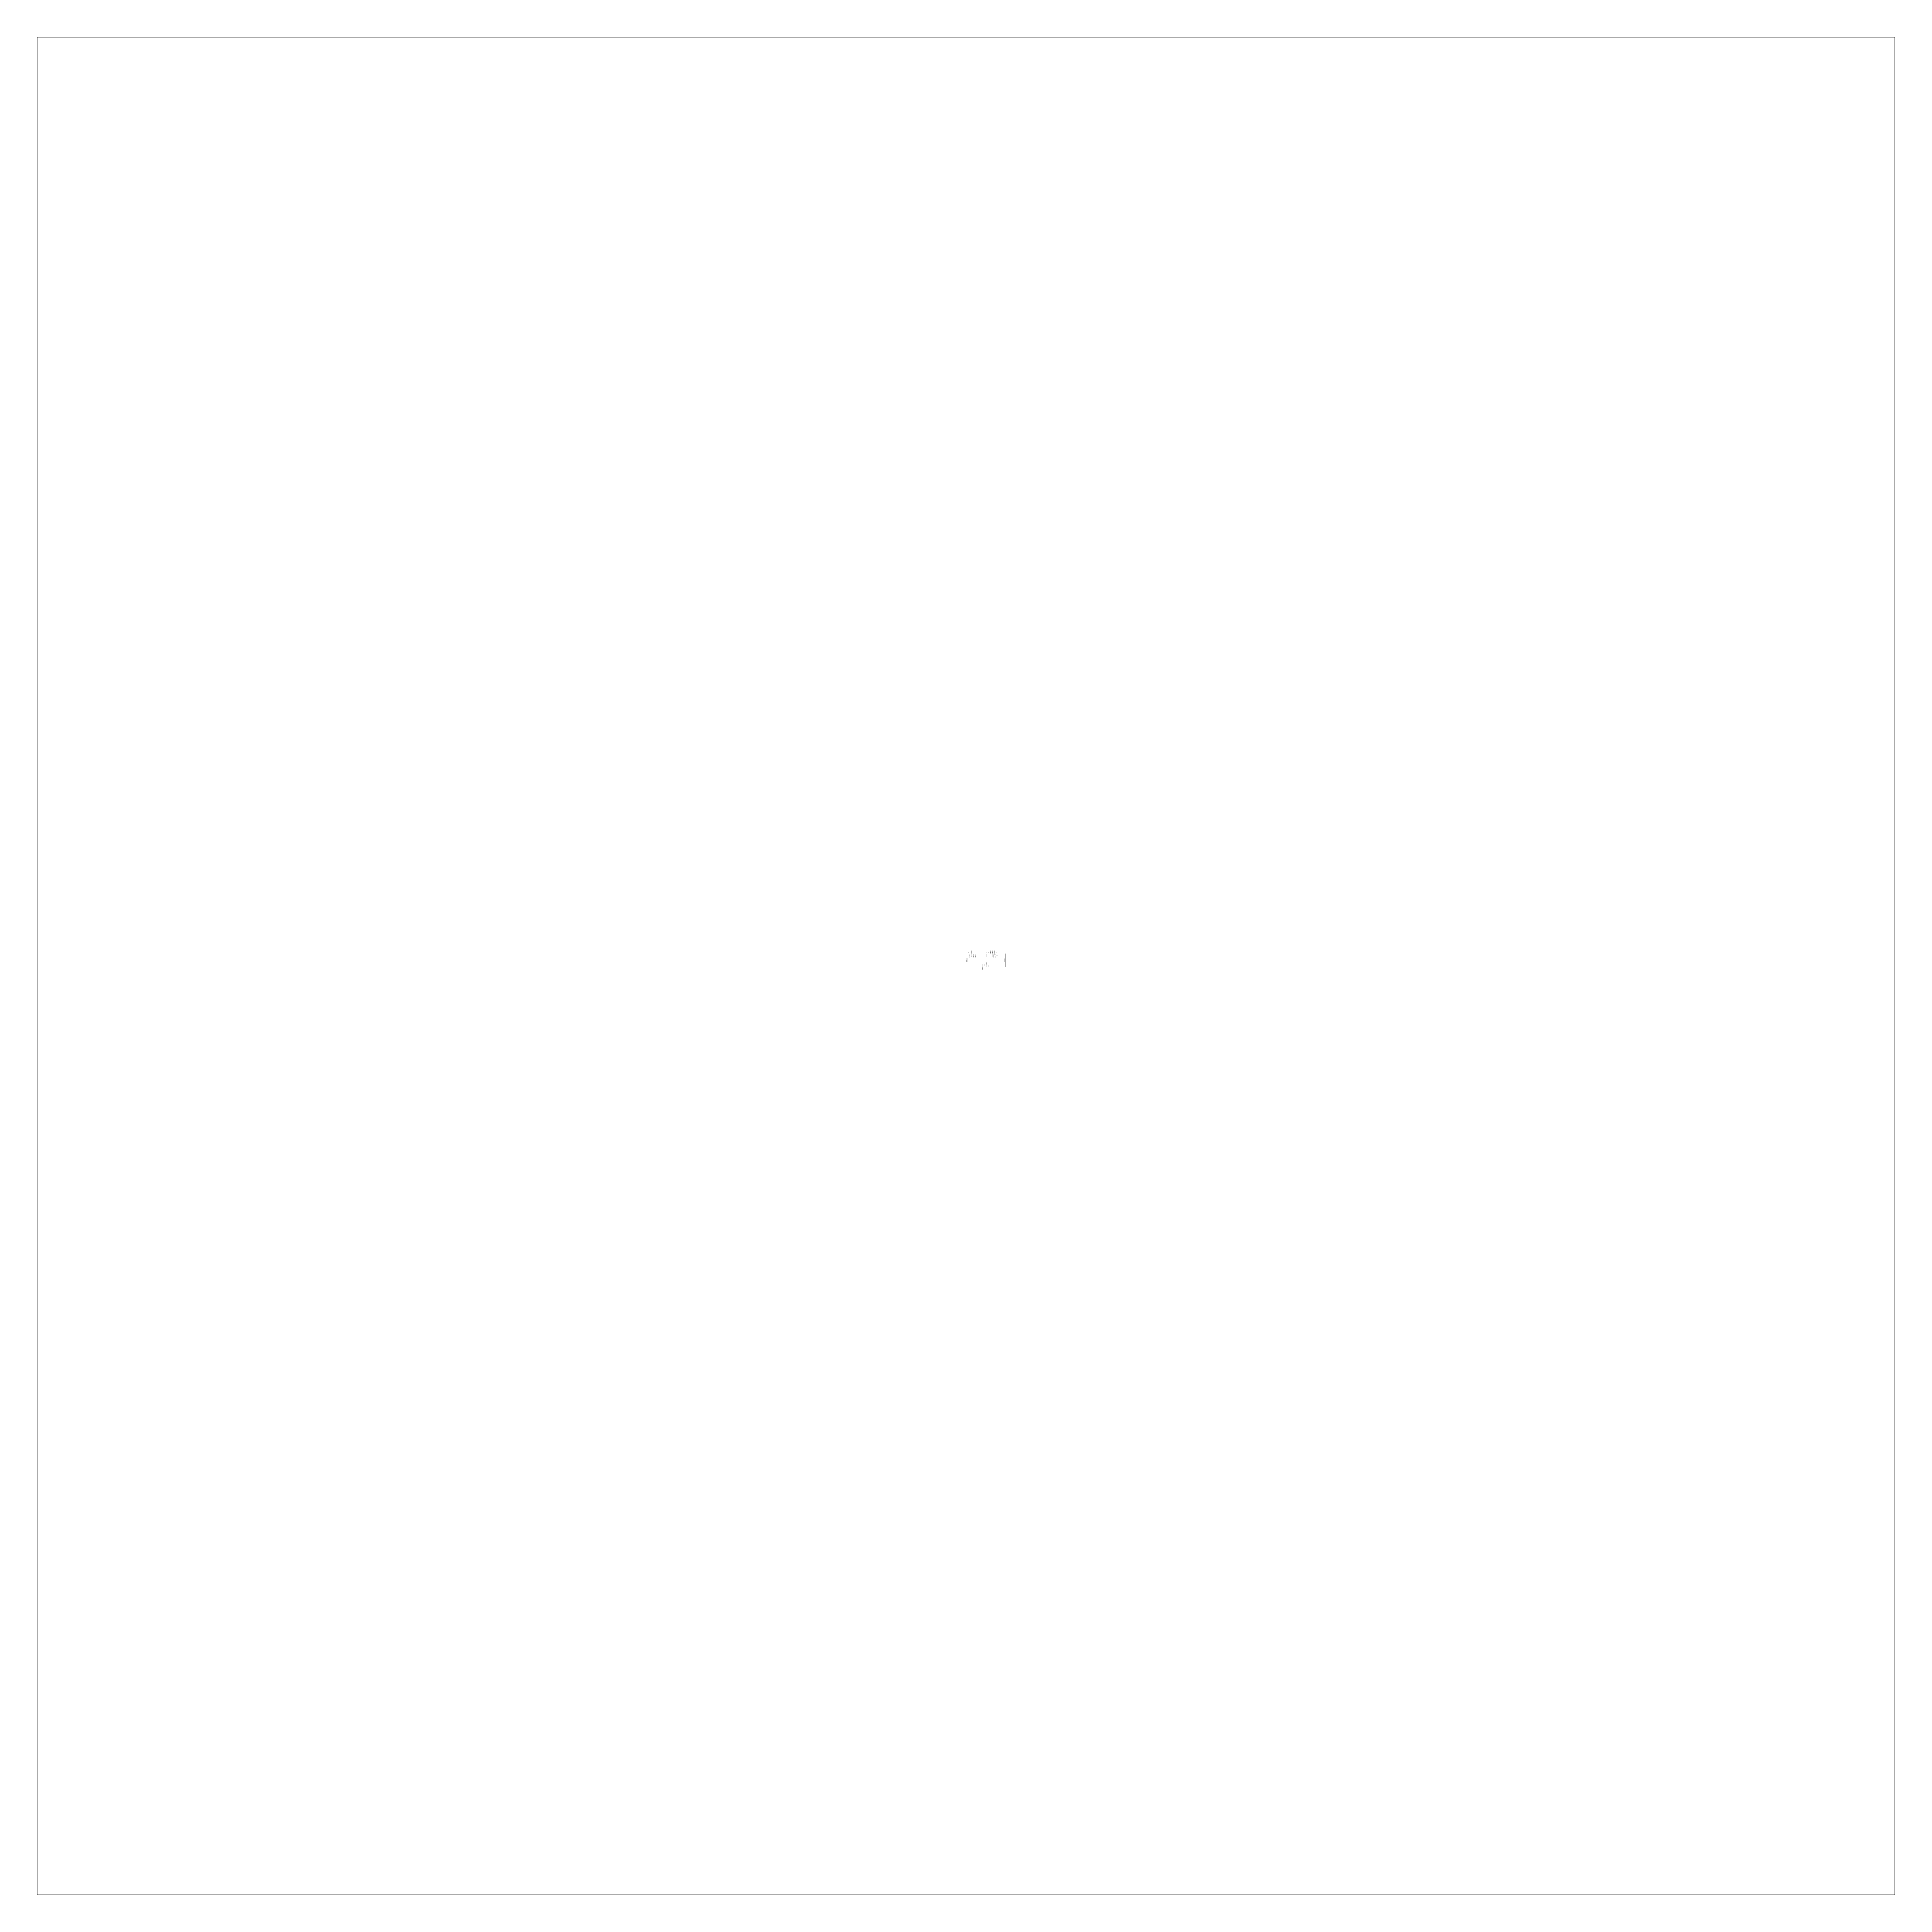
# Model space of a CAD drawing. Header units: inches. Extents: x 0 to 4572, y 0 to 4572.
import ezdxf

# ---------------------------------------------------------------- set-up
doc = ezdxf.new("R2010")
doc.units = ezdxf.units.IN
doc.layers.add('Sheet', color=255, linetype='Continuous')

msp = doc.modelspace()

# ---------------------------------------------------------------- linework, layer by layer
at = {"layer": 'Sheet'}
for points in [[(0, 4572, 0.0991, 0.0991, 0), (0, 0, 0.0991, 0.0991, 0), (4572, 0, 0.0991, 0.0991, 0), (4572, 4572, 0.0991, 0.0991, 0), (0, 4572, 0.0991, 0.0991, 0), (0, 4572, 0.0991, 0.0991, 0)], [(2286, 2316.5, 0.3, 0.3, 0), (2382.5, 2316.5, 0.3, 0.3, 0), (2382.5, 2283.4, 0.3, 0.3, 0), (2286, 2283.4, 0.3, 0.3, 0), (2286, 2316.5, 0.3, 0.3, 0)], [(2286, 2316.5, 0.0991, 0.0991, 0), (2286, 2283.4, 0.0991, 0.0991, 0), (2382.5, 2283.4, 0.0991, 0.0991, 0), (2382.5, 2316.5, 0.0991, 0.0991, 0), (2286, 2316.5, 0.0991, 0.0991, 0), (2286, 2316.5, 0.0991, 0.0991, 0)]]:
    msp.add_lwpolyline(points, format="xyseb", close=True, dxfattribs=at)
for points in [[(2293.6, 2316.5, 0.3, 0.3, 0), (2293.6, 2324.1, 0.3, 0.3, 0)], [(2298.7, 2316.5, 0.3, 0.3, 0), (2298.7, 2324.1, 0.3, 0.3, 0)], [(2303.9, 2316.5, 0.3, 0.3, 0), (2303.9, 2324.1, 0.3, 0.3, 0)], [(2308.9, 2316.5, 0.3, 0.3, 0), (2308.9, 2324.1, 0.3, 0.3, 0)], [(2336.8, 2316.5, 0.3, 0.3, 0), (2336.8, 2324.1, 0.3, 0.3, 0)], [(2342, 2316.5, 0.3, 0.3, 0), (2342, 2324.1, 0.3, 0.3, 0)], [(2347, 2316.5, 0.3, 0.3, 0), (2347, 2324.1, 0.3, 0.3, 0)], [(2352.1, 2316.5, 0.3, 0.3, 0), (2352.1, 2324.1, 0.3, 0.3, 0)], [(2357.1, 2316.5, 0.3, 0.3, 0), (2357.1, 2324.1, 0.3, 0.3, 0)], [(2362.2, 2316.5, 0.3, 0.3, 0), (2362.2, 2324.1, 0.3, 0.3, 0)], [(2367.4, 2316.5, 0.3, 0.3, 0), (2367.4, 2324.1, 0.3, 0.3, 0)], [(2326.7, 2283.4, 0.3, 0.3, 0), (2326.7, 2275.8, 0.3, 0.3, 0)], [(2331.7, 2283.4, 0.3, 0.3, 0), (2331.7, 2275.8, 0.3, 0.3, 0)], [(2336.8, 2283.4, 0.3, 0.3, 0), (2336.8, 2275.8, 0.3, 0.3, 0)], [(2342, 2283.4, 0.3, 0.3, 0), (2342, 2275.8, 0.3, 0.3, 0)]]:
    msp.add_lwpolyline(points, format="xyseb", dxfattribs=at)

# ---------------------------------------------------------------- texts
for s, height, rotation, p in [('U', 2.18, 270, (2287, 2303.9)), ('S', 2.18, 270, (2287, 2300.9)), ('B', 2.18, 270, (2287, 2298.7)), ('5', 1.19, 90, (2293.1, 2319.7)), ('1', 1.19, 90, (2293.1, 2318.5)), ('1', 1.19, 90, (2294.3, 2313.8)), ('0', 1.19, 90, (2294.3, 2312.8)), ('O', 1.19, 90, (2294.3, 2310.2)), ('I', 1.19, 90, (2294.3, 2309.4)), ('P', 1.19, 90, (2294.3, 2308)), ('G', 1.19, 90, (2294.3, 2306.2)), ('_', 1.19, 90, (2294.3, 2311.8)), ('4', 1.19, 90, (2298.1, 2319.7)), ('1', 1.19, 90, (2298.1, 2318.5)), ('2', 1.19, 90, (2299.5, 2313.6)), ('0', 1.19, 90, (2299.5, 2312.6)), ('O', 1.19, 90, (2299.5, 2310)), ('I', 1.19, 90, (2299.5, 2309.2)), ('P', 1.19, 90, (2299.5, 2307.8)), ('G', 1.19, 90, (2299.5, 2306)), ('_', 1.19, 90, (2299.5, 2311.6)), ('3', 1.19, 90, (2303.3, 2319.7)), ('1', 1.19, 90, (2303.3, 2318.5)), ('0', 1.19, 90, (2304.7, 2312.6)), ('O', 1.19, 90, (2304.7, 2310)), ('G', 1.19, 90, (2304.7, 2306)), ('4', 1.19, 90, (2304.7, 2313.6)), ('I', 1.19, 90, (2304.7, 2309.2)), ('P', 1.19, 90, (2304.7, 2307.8)), ('_', 1.19, 90, (2304.7, 2311.6)), ('2', 1.19, 90, (2308.4, 2319.7)), ('1', 1.19, 90, (2308.4, 2318.5)), ('5', 1.19, 90, (2309.6, 2313.6)), ('0', 1.19, 90, (2309.6, 2312.6)), ('O', 1.19, 90, (2309.6, 2310)), ('I', 1.19, 90, (2309.6, 2309.2)), ('P', 1.19, 90, (2309.6, 2307.8)), ('G', 1.19, 90, (2309.6, 2306)), ('_', 1.19, 90, (2309.6, 2311.6)), ('K', 1.19, 90, (2327.5, 2288)), ('L', 1.19, 90, (2327.5, 2286.8)), ('C', 1.19, 90, (2327.5, 2285.2)), ('O', 1.19, 90, (2332.4, 2289.6)), ('X', 1.19, 90, (2332.4, 2288.2)), ('C', 1.19, 90, (2332.4, 2286.6)), ('T', 1.19, 90, (2332.4, 2285.2)), ('1', 1.19, 90, (2336.2, 2319.5)), ('1', 1.19, 90, (2336.2, 2318.5)), ('T', 1.19, 90, (2337.6, 2313.2)), ('A', 1.19, 90, (2337.6, 2311.8)), ('D', 1.19, 90, (2337.6, 2310.2)), ('S', 1.19, 90, (2337.6, 2308.8)), ('2', 1.19, 90, (2337.6, 2293.5)), ('2', 1.19, 90, (2337.6, 2291.8)), ('T', 1.19, 90, (2337.6, 2290.4)), ('0', 1.19, 90, (2337.6, 2289.2)), ('2', 1.19, 90, (2337.6, 2288)), ('8', 1.19, 90, (2337.6, 2286.8)), ('R', 1.19, 90, (2337.6, 2285.2)), ('-', 1.19, 90, (2337.6, 2292.9)), ('0', 1.19, 90, (2341.4, 2319.7)), ('1', 1.19, 90, (2341.4, 2318.5)), ('C', 1.19, 90, (2342.6, 2310.2)), ('S', 1.19, 90, (2342.6, 2308.8)), ('K', 1.19, 90, (2342.6, 2313)), ('L', 1.19, 90, (2342.6, 2311.8)), ('2', 1.19, 90, (2342.8, 2291.8)), ('0', 1.19, 90, (2342.8, 2289.2)), ('2', 1.19, 90, (2342.8, 2288)), ('8', 1.19, 90, (2342.8, 2286.8)), ('1', 1.19, 90, (2342.8, 2293.5)), ('T', 1.19, 90, (2342.8, 2290.4)), ('R', 1.19, 90, (2342.8, 2285.2)), ('-', 1.19, 90, (2342.8, 2292.9)), ('9', 1.19, 90, (2346.5, 2318.5)), ('D', 1.19, 90, (2347.7, 2313)), ('N', 1.19, 90, (2347.7, 2311.4)), ('G', 1.19, 90, (2347.7, 2309.8)), ('8', 1.19, 90, (2351.5, 2318.5)), ('2', 1.19, 90, (2352.9, 2313.6)), ('P', 1.19, 90, (2352.9, 2312.4)), ('K', 1.19, 90, (2352.9, 2310)), ('L', 1.19, 90, (2352.9, 2308.6)), ('C', 1.19, 90, (2352.9, 2307)), ('-', 1.19, 90, (2352.9, 2311.8)), ('7', 1.19, 90, (2356.6, 2318.5)), ('1', 1.19, 90, (2357.8, 2313.8)), ('P', 1.19, 90, (2357.8, 2312.6)), ('K', 1.19, 90, (2357.8, 2310.2)), ('L', 1.19, 90, (2357.8, 2308.8)), ('C', 1.19, 90, (2357.8, 2307.2)), ('-', 1.19, 90, (2357.8, 2312)), ('6', 1.19, 90, (2361.6, 2318.5)), ('V', 1.19, 90, (2363, 2313.2)), ('3', 1.19, 90, (2363, 2312)), ('3', 1.19, 90, (2363, 2310.2)), ('.', 1.19, 90, (2363, 2311.4)), ('5', 1.19, 90, (2366.8, 2318.5)), ('G', 1.19, 90, (2368.2, 2309.8)), ('D', 1.19, 90, (2368.2, 2313)), ('N', 1.19, 90, (2368.2, 2311.4)), ('S', 2.18, 90, (2381.6, 2296.1)), ('A', 2.18, 90, (2381.6, 2302.1)), ('M', 2.18, 90, (2381.6, 2298.5)), ('4', 1.19, 90, (2326.1, 2280.4)), ('3', 1.19, 90, (2331.2, 2280.4)), ('2', 1.19, 90, (2336.4, 2280.4)), ('1', 1.19, 90, (2341.4, 2280.6))]:
    msp.add_text(s, height=height, rotation=rotation, dxfattribs=at).set_placement(p)

doc.saveas('drawing.dxf')
